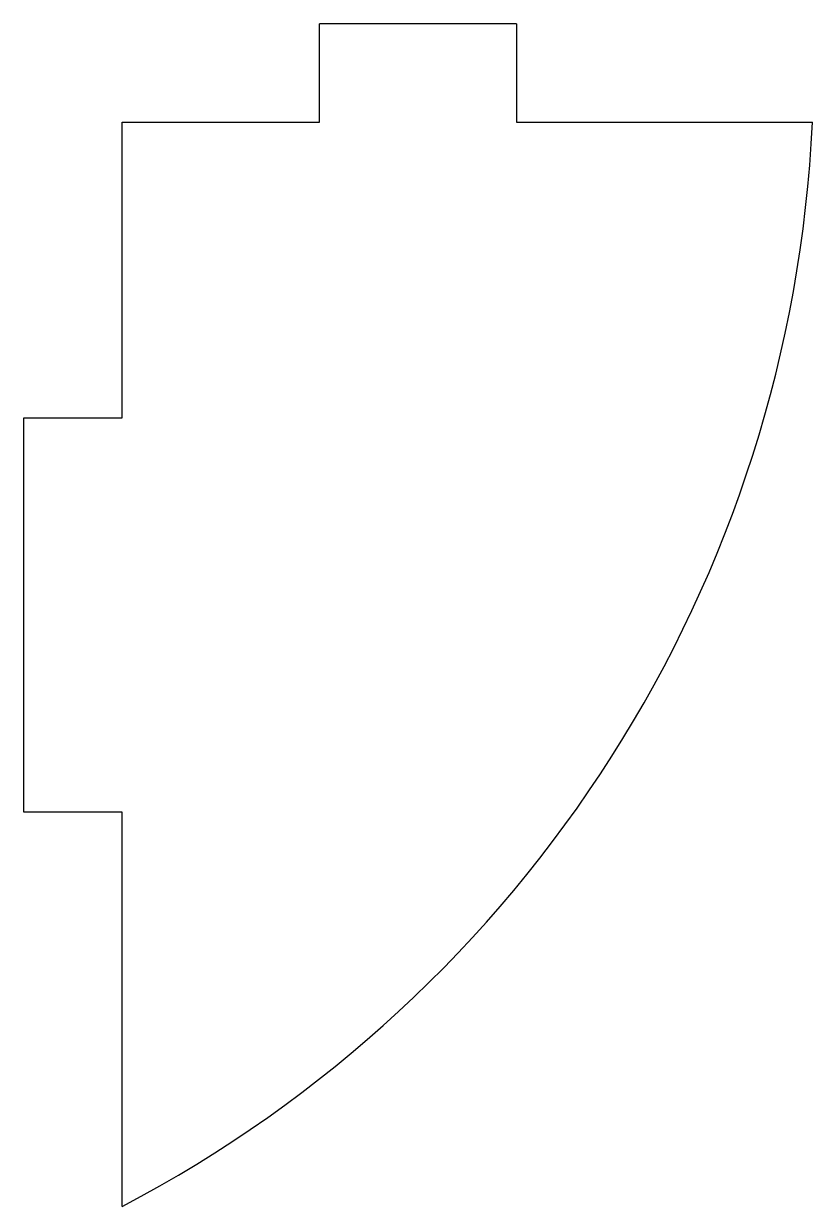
# Model space of a CAD drawing. Extents: x -0.74 to 0.26, y -0.45 to 1.05.
import ezdxf

# ---------------------------------------------------------------- set-up
doc = ezdxf.new("R2010")
doc.units = 0
doc.layers.add('VISIBLE', color=7, linetype='CONTINUOUS')

msp = doc.modelspace()

# ---------------------------------------------------------------- linework, layer by layer
at = {"layer": 'VISIBLE'}
for p, q in [((-0.1141, 1.0509, 0.125), (-0.3641, 1.0509, 0.125)), ((-0.3641, 0.9259, 0.125), (-0.3641, 1.0509, 0.125)), ((-0.1141, 1.0509, 0.125), (-0.1141, 0.9259, 0.125)), ((-0.6141, 0.9259, 0.125), (-0.3641, 0.9259, 0.125)), ((-0.6141, 0.5509, 0.125), (-0.6141, 0.9259, 0.125)), ((-0.1141, 0.9259, 0.125), (0.2609, 0.9259, 0.125)), ((-0.7391, 0.5509, 0.125), (-0.6141, 0.5509, 0.125)), ((-0.7391, 0.0509, 0.125), (-0.7391, 0.5509, 0.125)), ((-0.6141, 0.0509, 0.125), (-0.7391, 0.0509, 0.125)), ((-0.6141, -0.4491, 0.125), (-0.6141, 0.0509, 0.125))]:
    msp.add_line(p, q, dxfattribs=at)
msp.add_arc((-1.3743, 1.0006, 0.125), 1.6369, 297.6725, 357.3852, dxfattribs=at)

doc.saveas('drawing.dxf')
